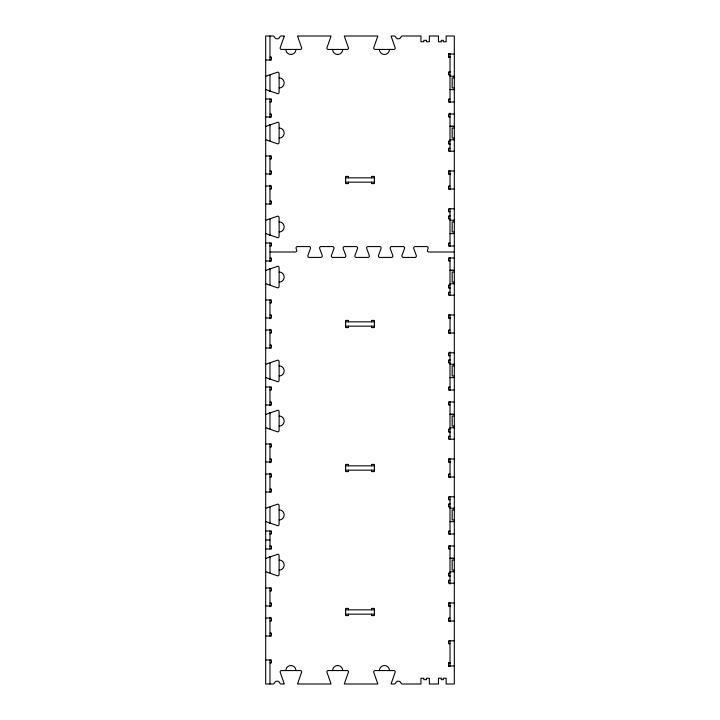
<?xml version="1.0" encoding="UTF-8"?>
<svg xmlns="http://www.w3.org/2000/svg" width="720" height="720" viewBox="0 0 720 720"><rect width="100%" height="100%" fill="white"/><g stroke="black" fill="none" stroke-linecap="round" stroke-linejoin="round"><path stroke-width="1.08" d="M448.56 54L454.32 54M448.56 54.477L450 54.477M450 56.88L448.56 56.88L448.56 53.586M270 57.123L271.44 57.123L271.44 60.003L265.68 60.003M450 57.123L448.56 57.303M450.36 72L448.56 72L448.56 74.88L450 74.88M450 76.185L454.32 76.248M454.32 77.895L452.16 77.895L452.16 87.975L454.32 87.975M450 89.613L454.32 89.676M265.68 99L271.44 99L271.44 101.88L270 101.88M450 99.117L448.56 99.117L448.56 101.997L454.32 101.997M454.32 114.003L448.56 114.003L448.56 116.883L450 116.883M270 114.12L271.44 114.12L271.44 117L265.68 117M454.32 128.025L452.16 128.025L452.16 138.105L454.32 138.105M450 139.815L454.32 139.815M450 141.12L448.56 141.12L448.56 144L450.36 144M450 148.32L448.56 148.32L448.56 151.2L454.32 151.2M265.68 155.997L271.44 155.997L271.44 158.877L270 158.877M454.32 171L448.56 171L448.56 173.997L450.27 173.997M270 171.117L271.44 171.117L271.44 173.997L265.68 173.997M448.56 171.117L450 171.117M448.56 173.88L450 173.88M345.6 177.84L374.4 177.84M345.6 182.16L374.4 182.16M265.68 186.003L271.44 186.003L271.44 188.883L270 188.883M450 186.12L448.56 186.12L448.56 189L454.32 189M448.56 188.883L450 188.883M270 201.123L271.44 201.123L271.44 204.003L265.68 204.003M454.32 208.8L448.56 208.8L448.56 211.68L450 211.68M450.36 216L448.56 216L448.56 218.88L450 218.88M450 220.248L454.32 220.185M454.32 221.895L452.16 221.895L452.16 231.975L454.32 231.975M450 233.613L454.32 233.613M265.68 243L271.44 243L271.44 245.88L270 245.88M450 243.117L448.56 243.117L448.56 245.997L454.32 245.997M270 252L295.353 252A1.44 1.44 0 0 0 296.703 250.065L296.1 248.427A1.44 1.44 0 0 1 297.477 246.573L309.123 246.573A1.44 1.44 0 0 1 310.5 248.427L307.863 255.573A1.44 1.44 0 0 0 309.24 257.427L320.877 257.427A1.44 1.44 0 0 0 322.263 255.573L319.617 248.427A1.44 1.44 0 0 1 321.003 246.573L332.64 246.573A1.44 1.44 0 0 1 334.017 248.427L331.38 255.573A1.44 1.44 0 0 0 332.757 257.427L344.403 257.427A1.44 1.44 0 0 0 345.78 255.573L343.143 248.427A1.44 1.44 0 0 1 344.52 246.573L356.157 246.573A1.44 1.44 0 0 1 357.543 248.427L354.897 255.573A1.44 1.44 0 0 0 356.283 257.427L367.92 257.427A1.44 1.44 0 0 0 369.297 255.573L366.66 248.427A1.44 1.44 0 0 1 368.037 246.573L379.683 246.573A1.44 1.44 0 0 1 381.06 248.427L378.423 255.573A1.44 1.44 0 0 0 379.8 257.427L391.437 257.427A1.44 1.44 0 0 0 392.823 255.573L390.177 248.427A1.44 1.44 0 0 1 391.563 246.573L403.2 246.573A1.44 1.44 0 0 1 404.577 248.427L401.94 255.573A1.44 1.44 0 0 0 403.317 257.427L414.963 257.427A1.44 1.44 0 0 0 416.34 255.573L413.703 248.427A1.44 1.44 0 0 1 415.08 246.573L426.717 246.573A1.44 1.44 0 0 1 428.103 248.427L427.5 250.065A1.44 1.44 0 0 0 428.85 252L454.32 252M454.32 258.003L448.56 258.003L448.56 260.883L450 260.883M270 258.12L271.44 258.12L271.44 261L265.68 261M454.32 272.025L452.16 272.025L452.16 282.105L454.32 282.105M450 283.752L454.32 283.752M450 285.12L448.56 285.12L448.56 288L450.36 288M450 292.32L448.56 292.32L448.56 295.2L454.32 295.2M265.68 299.997L271.44 299.997L271.44 302.877L270 302.877M454.32 315L448.56 315L448.56 317.997L450.27 317.997M270 315.117L271.44 315.117L271.44 317.997L265.68 317.997M448.56 315.117L450 315.117M448.56 317.88L450 317.88M345.6 321.84L374.4 321.84M345.6 326.16L374.4 326.16M265.68 330.003L271.44 330.003L271.44 332.883L270 332.883M450 330.12L448.56 330.12L448.56 333L454.32 333M448.56 332.883L450 332.883M270 345.123L271.44 345.123L271.44 348.003L265.68 348.003M454.32 352.8L448.56 352.8L448.56 355.68L450 355.68M450.36 360L448.56 360L448.56 362.88L450 362.88M450 364.248L454.32 364.248M454.32 365.895L452.16 365.895L452.16 375.975L454.32 375.975M450 377.676L454.32 377.613M265.68 387L271.44 387L271.44 389.88L270 389.88M450 387.117L448.56 387.117L448.56 389.997L454.32 389.997M454.32 402.003L448.56 402.003L448.56 404.883L450 404.883M270 402.12L271.44 402.12L271.44 405L265.68 405M454.32 416.025L452.16 416.025L452.16 426.105L454.32 426.105M450 427.752L454.32 427.815M450 429.12L448.56 429.12L448.56 432L450.36 432M450 436.32L448.56 436.32L448.56 439.2L454.32 439.2M265.68 443.997L271.44 443.997L271.44 446.877L270 446.877M454.32 459L448.56 459L448.56 461.997L450.27 461.997M270 459.117L271.44 459.117L271.44 461.997L265.68 461.997M448.56 459.117L450 459.117M448.56 461.88L450 461.88M345.6 465.84L374.4 465.84M345.6 470.16L374.4 470.16M265.68 474.003L271.44 474.003L271.44 476.883L270 476.883M450 474.12L448.56 474.12L448.56 477L454.32 477M448.56 476.883L450 476.883M270 489.123L271.44 489.123L271.44 492.003L265.68 492.003M454.32 496.8L448.56 496.8L448.56 499.68L450 499.68M450.36 504L448.56 504L448.56 506.88L450 506.88M450 508.248L454.32 508.185M454.32 509.895L452.16 509.895L452.16 519.975L454.32 519.975M450 521.676L454.32 521.676M265.68 531L271.44 531L271.44 533.88L270 533.88M450 531.117L448.56 531.117L448.56 533.997L454.32 533.997M265.68 540L270 540M454.32 546.003L448.56 546.003L448.56 548.883L450 548.883M270 546.12L271.44 546.12L271.44 549L265.68 549M454.32 560.025L452.16 560.025L452.16 570.105L454.32 570.105M450 571.815L454.32 571.752M450 573.12L448.56 573.12L448.56 576L450.36 576M450 580.32L448.56 580.32L448.56 583.2L454.32 583.2M265.68 587.997L271.44 587.997L271.44 590.877L270 590.877M454.32 603L448.56 603L448.56 605.997L450.27 605.997M270 603.117L271.44 603.117L271.44 605.997L265.68 605.997M448.56 603.117L450 603.117M448.56 605.88L450 605.88M345.6 609.84L374.4 609.84M345.6 614.16L374.4 614.16M265.68 618.003L271.44 618.003L271.44 620.883L270 620.883M450 618.12L448.56 618.12L448.56 621L454.32 621M448.56 620.883L450 620.883M270 633.123L271.44 633.123L271.44 636.003L265.68 636.003M454.32 640.8L448.56 640.8L448.56 643.68L450 643.68M265.68 659.997L271.44 659.997L271.44 662.877L270 662.877M450 662.877L448.56 662.697M450 663.12L448.56 663.12L448.56 666.414M448.56 665.523L450 665.523M448.56 666L454.32 666M450 53.64L450 102.537M450 113.067L450 151.2M450 171L450 189.648M450 208.8L450 246.537M450 257.463L450 295.2M450 315L450 333.648M450 351.918L450 390.537M450 401.463L450 439.2M450 459L450 477.648M450 496.8L450 534.537M450 545.463L450 584.082M450 603L450 621.648M450 640.8L450 666.36M371.52 177.84L371.52 176.4L374.4 176.4L374.4 183.6L371.52 183.6L371.52 182.16M371.52 321.84L371.52 320.4L374.4 320.4L374.4 327.6L371.52 327.6L371.52 326.16M371.52 465.84L371.52 464.4L374.4 464.4L374.4 471.6L371.52 471.6L371.52 470.16M371.52 609.84L371.52 608.4L374.4 608.4L374.4 615.6L371.52 615.6L371.52 614.16M348.48 177.84L348.48 176.4L345.6 176.4L345.6 183.6L348.48 183.6L348.48 182.16M348.48 321.84L348.48 320.4L345.6 320.4L345.6 327.6L348.48 327.6L348.48 326.16M348.48 465.84L348.48 464.4L345.6 464.4L345.6 471.6L348.48 471.6L348.48 470.16M348.48 609.84L348.48 608.4L345.6 608.4L345.6 615.6L348.48 615.6L348.48 614.16M270 36L270 60.183M270 75.015L270 91.602M270 99L270 117.72M270 124.308L270 140.931M270 155.817L270 174.753M270 185.247L270 204.183M270 219.069L270 235.692M270 243L270 261.72M270 268.308L270 284.931M270 299.817L270 318.753M270 329.247L270 348.183M270 363.069L270 379.692M270 387L270 405.72M270 412.308L270 428.931M270 443.817L270 462.753M270 473.247L270 492.183M270 507.069L270 523.692M270 531L270 549M270 556.308L270 572.931M270 587.817L270 606.753M270 617.247L270 636.183M270 659.817L270 684M265.68 139.752A1.44 1.44 0 0 1 266.094 139.815L277.677 143.865A1.44 1.44 0 0 0 279.117 142.425L279.117 123.705A1.44 1.44 0 0 0 277.677 122.265L266.094 126.324A1.44 1.44 0 0 1 265.68 126.387M279.117 128.025A5.04 5.04 0 0 1 284.157 133.065A5.04 5.04 0 0 1 279.117 138.105M265.68 89.613A1.44 1.44 0 0 1 266.094 89.676L277.677 93.735A1.44 1.44 0 0 0 279.117 92.295L279.117 73.575A1.44 1.44 0 0 0 277.677 72.135L266.094 76.185A1.44 1.44 0 0 1 265.68 76.248M279.117 77.895A5.04 5.04 0 0 1 284.157 82.935A5.04 5.04 0 0 1 279.117 87.975M265.68 233.613A1.44 1.44 0 0 1 266.094 233.676L277.677 237.735A1.44 1.44 0 0 0 279.117 236.295L279.117 217.575A1.44 1.44 0 0 0 277.677 216.135L266.094 220.185A1.44 1.44 0 0 1 265.68 220.248M279.117 221.895A5.04 5.04 0 0 1 284.157 226.935A5.04 5.04 0 0 1 279.117 231.975M389.493 49.437A5.04 5.04 0 0 1 384.453 54.477A5.04 5.04 0 0 1 379.413 49.437M342.72 49.437A5.04 5.04 0 0 1 337.68 54.477A5.04 5.04 0 0 1 332.64 49.437M295.947 49.437A5.04 5.04 0 0 1 290.907 54.477A5.04 5.04 0 0 1 285.867 49.437M265.68 427.752A1.44 1.44 0 0 1 266.094 427.815L277.677 431.865A1.44 1.44 0 0 0 279.117 430.425L279.117 411.705A1.44 1.44 0 0 0 277.677 410.265L266.094 414.324A1.44 1.44 0 0 1 265.68 414.387M279.117 416.025A5.04 5.04 0 0 1 284.157 421.065A5.04 5.04 0 0 1 279.117 426.105M265.68 377.613A1.44 1.44 0 0 1 266.094 377.676L277.677 381.735A1.44 1.44 0 0 0 279.117 380.295L279.117 361.575A1.44 1.44 0 0 0 277.677 360.135L266.094 364.185A1.44 1.44 0 0 1 265.68 364.248M279.117 365.895A5.04 5.04 0 0 1 284.157 370.935A5.04 5.04 0 0 1 279.117 375.975M265.68 571.752A1.44 1.44 0 0 1 266.094 571.815L277.677 575.865A1.44 1.44 0 0 0 279.117 574.425L279.117 555.705A1.44 1.44 0 0 0 277.677 554.265L266.094 558.324A1.44 1.44 0 0 1 265.68 558.387M279.117 560.025A5.04 5.04 0 0 1 284.157 565.065A5.04 5.04 0 0 1 279.117 570.105M265.68 521.613A1.44 1.44 0 0 1 266.094 521.676L277.677 525.735A1.44 1.44 0 0 0 279.117 524.295L279.117 505.575A1.44 1.44 0 0 0 277.677 504.135L266.094 508.185A1.44 1.44 0 0 1 265.68 508.248M279.117 509.895A5.04 5.04 0 0 1 284.157 514.935A5.04 5.04 0 0 1 279.117 519.975M379.413 670.563A5.04 5.04 0 0 1 384.453 665.523A5.04 5.04 0 0 1 389.493 670.563M332.64 670.563A5.04 5.04 0 0 1 337.68 665.523A5.04 5.04 0 0 1 342.72 670.563M285.867 670.563A5.04 5.04 0 0 1 290.907 665.523A5.04 5.04 0 0 1 295.947 670.563M265.68 270.387A1.44 1.44 0 0 0 266.094 270.324L277.677 266.265A1.44 1.44 0 0 1 279.117 267.705L279.117 286.425A1.44 1.44 0 0 1 277.677 287.865L266.094 283.815A1.44 1.44 0 0 0 265.68 283.752M279.117 272.025A5.04 5.04 0 0 1 284.157 277.065A5.04 5.04 0 0 1 279.117 282.105M284.157 36.414L280.107 47.997A1.44 1.44 0 0 0 281.547 49.437L300.267 49.437A1.44 1.44 0 0 0 301.707 47.997L297.648 36.414A1.44 1.44 0 0 1 297.585 36L330.993 36A1.44 1.44 0 0 1 330.939 36.414L326.88 47.997A1.44 1.44 0 0 0 328.32 49.437L347.04 49.437A1.44 1.44 0 0 0 348.48 47.997L344.421 36.414A1.44 1.44 0 0 1 344.367 36L377.775 36A1.44 1.44 0 0 1 377.712 36.414L373.653 47.997A1.44 1.44 0 0 0 375.093 49.437L393.813 49.437A1.44 1.44 0 0 0 395.253 47.997L391.203 36.414A1.44 1.44 0 0 1 391.14 36L394.173 36A1.44 1.44 0 0 1 395.532 36.963A2.88 2.88 0 0 0 400.968 36.963A1.44 1.44 0 0 1 402.327 36L420.957 36L420.957 41.76L423.837 41.76L423.837 40.32L426.483 40.32L426.483 41.76L429.363 41.76L429.363 36L438.462 36L438.462 41.76L441.342 41.76L441.342 40.32L443.277 40.32L443.277 41.76L446.157 41.76L446.157 36L454.32 36L454.32 684L446.157 684L446.157 678.24L443.277 678.24L443.277 679.68L441.342 679.68L441.342 678.24L438.462 678.24L438.462 684L429.363 684L429.363 678.24L426.483 678.24L426.483 679.68L423.837 679.68L423.837 678.24L420.957 678.24L420.957 684L402.327 684A1.44 1.44 0 0 1 400.968 683.037A2.88 2.88 0 0 0 395.532 683.037A1.44 1.44 0 0 1 394.173 684L391.14 684A1.44 1.44 0 0 1 391.203 683.586L395.253 672.003A1.44 1.44 0 0 0 393.813 670.563L375.093 670.563A1.44 1.44 0 0 0 373.653 672.003L377.712 683.586A1.44 1.44 0 0 1 377.775 684L344.367 684A1.44 1.44 0 0 1 344.421 683.586L348.48 672.003A1.44 1.44 0 0 0 347.04 670.563L328.32 670.563A1.44 1.44 0 0 0 326.88 672.003L330.939 683.586A1.44 1.44 0 0 1 330.993 684L297.585 684A1.44 1.44 0 0 1 297.648 683.586L301.707 672.003A1.44 1.44 0 0 0 300.267 670.563L281.547 670.563A1.44 1.44 0 0 0 280.107 672.003L284.157 683.586A1.44 1.44 0 0 1 284.22 684L281.187 684A1.44 1.44 0 0 1 279.828 683.037A2.88 2.88 0 0 0 274.392 683.037A1.44 1.44 0 0 1 273.033 684L265.68 684L265.68 36L273.033 36A1.44 1.44 0 0 1 274.392 36.963A2.88 2.88 0 0 0 279.828 36.963A1.44 1.44 0 0 1 281.187 36L284.22 36A1.44 1.44 0 0 1 284.157 36.414M454.32 126.324L450 126.324L454.32 126.387M454.32 270.324L450 270.324L454.32 270.387M454.32 414.324L450 414.324L454.32 414.387M454.32 558.324L450 558.324L454.32 558.387"/></g></svg>
